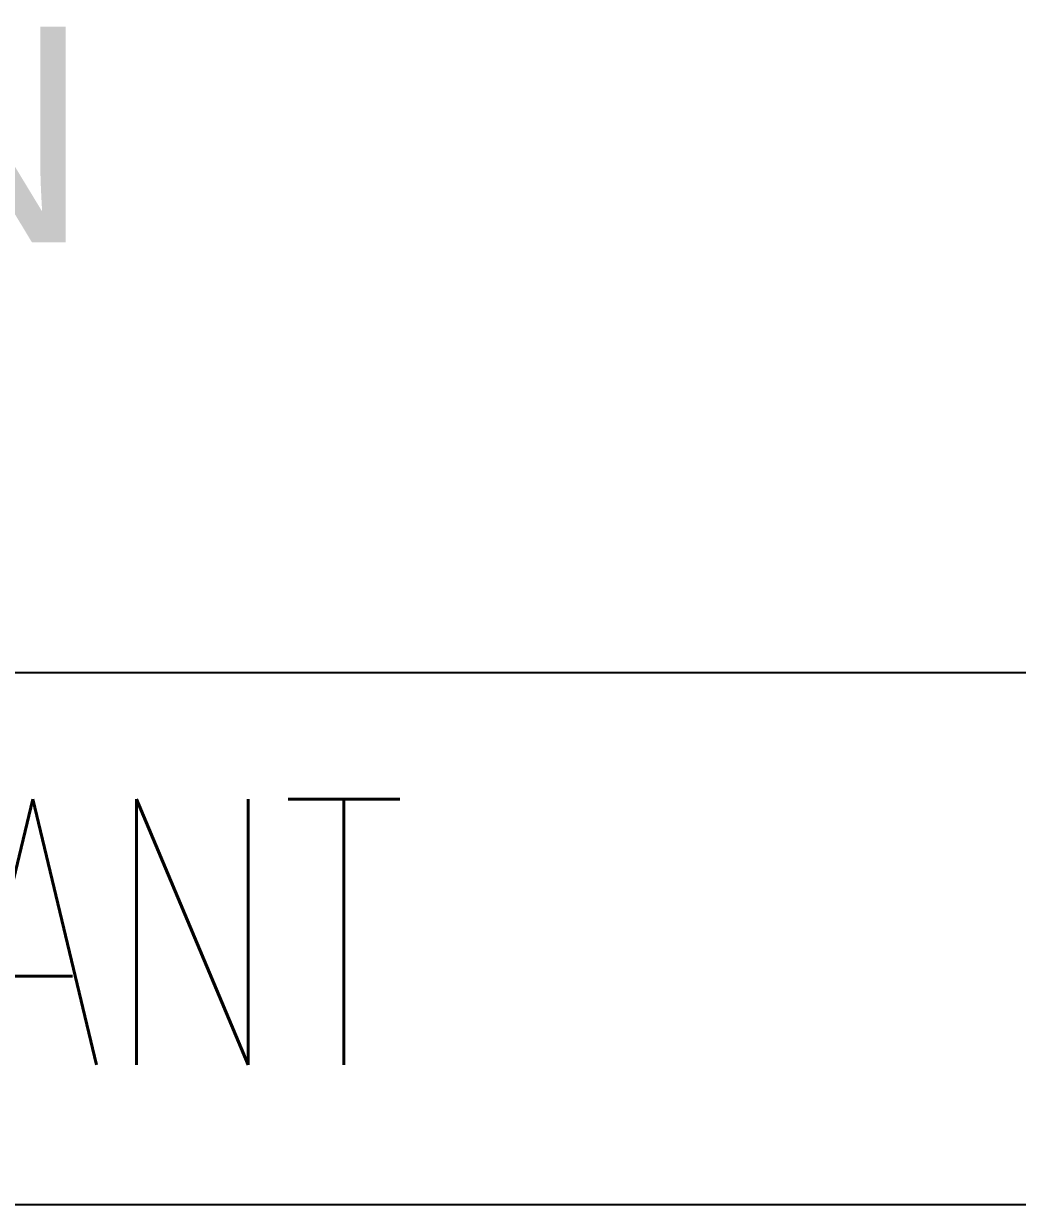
# Model space of a CAD drawing. Header units: inches. Extents: x -49881 to 95347, y -45374 to 27845.
# Drawn here: x 34815 to 35255, y 5627 to 6149 of the extents above; entities that cross this region are included whole.
import ezdxf

# ---------------------------------------------------------------- set-up
doc = ezdxf.new("R2010")
doc.units = ezdxf.units.IN
doc.header["$MEASUREMENT"] = 0
doc.layers.add('TEG BORDER', color=7, linetype='Continuous')
doc.styles.add('HZTXT', font='simplexs.shx', dxfattribs={"width": 0.7, "bigfont": 'hztxt.shx'})
doc.styles.get("Standard").update_dxf_attribs({"font": 'arial.ttf'})

# ---------------------------------------------------------------- blocks, each defined once
blk = doc.blocks.new('240 BORDER A2')
at = {"layer": 'TEG BORDER'}
for p, q in [((489, 46), (589, 46)), ((489, 42), (589, 42))]:
    blk.add_line(p, q, dxfattribs=at)
at = {"color": 7, "linetype": 'Continuous', "lineweight": -3}
blk.add_text('SINOPEC PETROLEUM ENGINEERING CORPORATION', height=1.62, dxfattribs=at).set_placement((505.7549, 49.2372))
at = {"linetype": 'Continuous', "lineweight": -3, "style": 'HZTXT', "width": 0.7}
blk.add_text('60 MMSCFD SILICAGEL DEHYDRATION TYPE NATURAL GAS PROCESS PLANT', height=2, dxfattribs=at).set_placement((497.5051, 43.0491))

msp = doc.modelspace()

# ---------------------------------------------------------------- block references
at = {"xscale": 58.778876177409, "yscale": 58.778876177409, "zscale": 58.778876177409}
msp.add_blockref('240 BORDER A2', (1658.37, 3157.96), dxfattribs=at)

doc.saveas('drawing.dxf')
